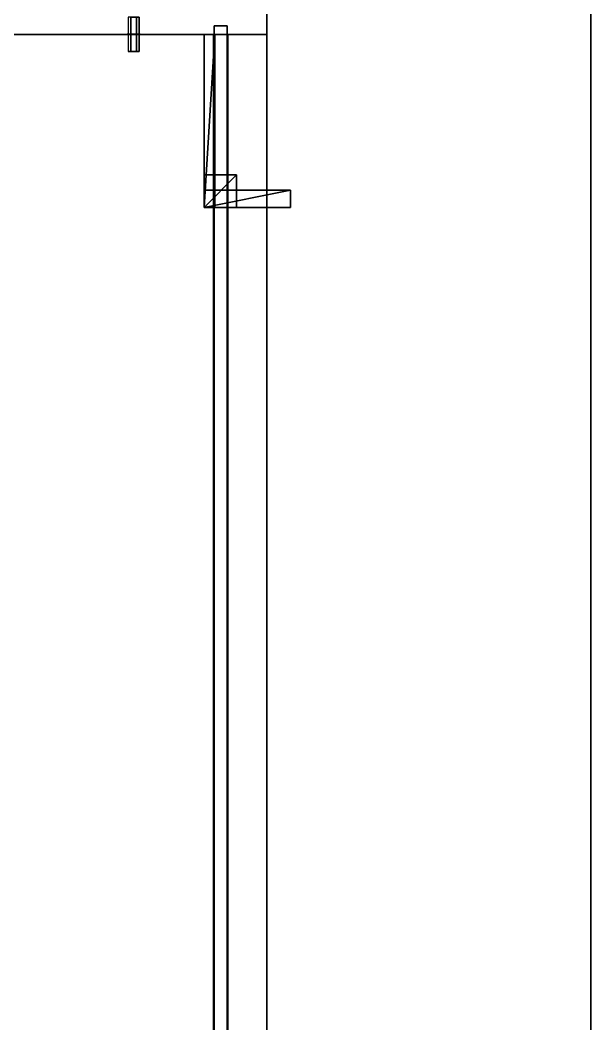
# Model space of a CAD drawing. Extents: x 0 to 4068, y -4475 to 0.
# Drawn here: x 3803.8 to 4068, y -3891.5 to -3427.4 of the extents above; entities that cross this region are included whole.
import ezdxf

# ---------------------------------------------------------------- set-up
doc = ezdxf.new("R2010")
doc.units = 0
for name, color, linetype in [('LAYER0', 7, 'CONTINUOUS'), ('LAYER101', 7, 'CONTINUOUS'), ('LAYER11', 7, 'CONTINUOUS'), ('LAYER116', 45, 'CONTINUOUS'), ('LAYER117', 45, 'CONTINUOUS'), ('LAYER118', 45, 'CONTINUOUS'), ('LAYER119', 45, 'CONTINUOUS'), ('LAYER121', 45, 'CONTINUOUS'), ('LAYER122', 45, 'CONTINUOUS'), ('LAYER123', 45, 'CONTINUOUS'), ('LAYER124', 45, 'CONTINUOUS'), ('LAYER126', 45, 'CONTINUOUS'), ('LAYER127', 45, 'CONTINUOUS'), ('LAYER18', 45, 'CONTINUOUS'), ('LAYER2', 7, 'CONTINUOUS'), ('LAYER20', 45, 'CONTINUOUS'), ('LAYER21', 45, 'CONTINUOUS'), ('LAYER22', 45, 'CONTINUOUS'), ('LAYER23', 45, 'CONTINUOUS'), ('LAYER24', 2, 'CONTINUOUS'), ('LAYER25', 37, 'CONTINUOUS'), ('LAYER26', 37, 'CONTINUOUS'), ('LAYER27', 37, 'CONTINUOUS'), ('LAYER28', 37, 'CONTINUOUS'), ('LAYER29', 37, 'CONTINUOUS'), ('LAYER30', 37, 'CONTINUOUS'), ('LAYER37', 45, 'CONTINUOUS'), ('LAYER39', 45, 'CONTINUOUS'), ('LAYER40', 45, 'CONTINUOUS'), ('LAYER41', 45, 'CONTINUOUS'), ('LAYER42', 45, 'CONTINUOUS'), ('LAYER43', 45, 'CONTINUOUS'), ('LAYER44', 45, 'CONTINUOUS'), ('LAYER46', 45, 'CONTINUOUS'), ('LAYER47', 45, 'CONTINUOUS'), ('LAYER5', 7, 'CONTINUOUS'), ('LAYER55', 254, 'CONTINUOUS'), ('LAYER56', 7, 'CONTINUOUS'), ('LAYER59', 7, 'CONTINUOUS'), ('LAYER6', 7, 'CONTINUOUS'), ('LAYER60', 43, 'CONTINUOUS'), ('LAYER61', 7, 'CONTINUOUS'), ('LAYER68', 7, 'CONTINUOUS'), ('LAYER7', 7, 'CONTINUOUS'), ('LAYER71', 7, 'CONTINUOUS'), ('LAYER72', 43, 'CONTINUOUS'), ('LAYER73', 7, 'CONTINUOUS'), ('LAYER9', 7, 'CONTINUOUS'), ('LAYER92', 7, 'CONTINUOUS'), ('LAYER94', 43, 'CONTINUOUS'), ('LAYER95', 43, 'CONTINUOUS')]:
    doc.layers.add(name, color=color, linetype=linetype)

msp = doc.modelspace()

# ---------------------------------------------------------------- linework, layer by layer
at = {"layer": 'LAYER0', "invisible_edges": 1}
for points in [[(4068, 0), (0, -4475), (0, 0), (4068, 0)], [(0, -4475), (4068, 0), (4068, -4475), (0, -4475)]]:
    msp.add_3dface(points, dxfattribs=at)
at = {"layer": 'LAYER101'}
for points, invisible_edges in [([(3538, -3434, 2044), (3893.4, -4187, 2044), (3893.4, -3434, 2044), (3538, -3434, 2044)], 1), ([(3893.4, -4187, 2044), (3538, -3434, 2044), (3798, -4187, 2044), (3893.4, -4187, 2044)], 3), ([(3538, -3434, 526.5), (3893.4, -4187, 526.5), (3893.4, -3434, 526.5), (3538, -3434, 526.5)], 1), ([(3893.4, -4187, 526.5), (3538, -3434, 526.5), (3798, -4187, 526.5), (3893.4, -4187, 526.5)], 3)]:
    msp.add_3dface(points, dxfattribs=dict(at, invisible_edges=invisible_edges))
at = {"layer": 'LAYER11', "invisible_edges": 1}
for points in [[(3918, -2886, 2415), (4068, -4475, 2415), (4068, -2754, 2415), (3918, -2886, 2415)], [(4068, -4475, 2415), (3918, -2886, 2415), (3918, -4325, 2415), (4068, -4475, 2415)]]:
    msp.add_3dface(points, dxfattribs=at)
at = {"layer": 'LAYER116', "invisible_edges": 1}
for points in [[(3495, -3416, 880), (3918, -4325, 880), (3495, -4325, 880), (3495, -3416, 880)], [(3918, -4325, 880), (3495, -3416, 880), (3918, -3416, 880), (3918, -4325, 880)]]:
    msp.add_3dface(points, dxfattribs=at)
at = {"layer": 'LAYER117', "invisible_edges": 1}
for points in [[(3495, -3434, 898), (3918, -3416, 898), (3918, -3434, 898), (3495, -3434, 898)], [(3918, -3416, 898), (3495, -3434, 898), (3495, -3416, 898), (3918, -3416, 898)]]:
    msp.add_3dface(points, dxfattribs=at)
at = {"layer": 'LAYER118', "invisible_edges": 1}
for points in [[(3918, -3416, 898), (3918, -4325, 880), (3918, -3416, 880), (3918, -3416, 898)], [(3918, -4325, 880), (3918, -3416, 898), (3918, -4325, 898), (3918, -4325, 880)], [(3918, -3434, 1687), (3918, -3416, 898), (3918, -3416, 1687), (3918, -3434, 1687)], [(3918, -3416, 898), (3918, -3434, 1687), (3918, -3434, 898), (3918, -3416, 898)]]:
    msp.add_3dface(points, dxfattribs=at)
at = {"layer": 'LAYER119', "invisible_edges": 1}
for points in [[(3495, -3416, 1687), (3918, -3434, 1687), (3918, -3416, 1687), (3495, -3416, 1687)], [(3918, -3434, 1687), (3495, -3416, 1687), (3495, -3434, 1687), (3918, -3434, 1687)]]:
    msp.add_3dface(points, dxfattribs=at)
at = {"layer": 'LAYER121', "invisible_edges": 1}
for points in [[(3918, -3416, 898), (3495, -4325, 898), (3918, -4325, 898), (3918, -3416, 898)], [(3495, -4325, 898), (3918, -3416, 898), (3495, -3416, 898), (3495, -4325, 898)], [(3918, -3434, 1687), (3495, -3434, 898), (3918, -3434, 898), (3918, -3434, 1687)], [(3495, -3434, 898), (3918, -3434, 1687), (3495, -3434, 1687), (3495, -3434, 898)]]:
    msp.add_3dface(points, dxfattribs=at)
at = {"layer": 'LAYER122', "invisible_edges": 1}
for points in [[(3495, -4325, 1705), (3918, -3416, 1705), (3495, -3416, 1705), (3495, -4325, 1705)], [(3918, -3416, 1705), (3495, -4325, 1705), (3918, -4325, 1705), (3918, -3416, 1705)], [(3918, -4325, 1687), (3918, -3434, 898), (3918, -3434, 1687), (3918, -4325, 1687)], [(3918, -3434, 898), (3918, -4325, 1687), (3918, -4325, 898), (3918, -3434, 898)]]:
    msp.add_3dface(points, dxfattribs=at)
at = {"layer": 'LAYER123', "invisible_edges": 1}
for points in [[(3900, -3434, 1687), (3918, -3434, 898), (3900, -3434, 898), (3900, -3434, 1687)], [(3918, -3434, 898), (3900, -3434, 1687), (3918, -3434, 1687), (3918, -3434, 898)]]:
    msp.add_3dface(points, dxfattribs=at)
at = {"layer": 'LAYER124', "invisible_edges": 1}
for points in [[(3918, -4325, 1687), (3918, -3416, 1705), (3918, -4325, 1705), (3918, -4325, 1687)], [(3918, -3416, 1705), (3918, -4325, 1687), (3918, -3416, 1687), (3918, -3416, 1705)], [(3900, -4325, 898), (3918, -3434, 898), (3918, -4325, 898), (3900, -4325, 898)], [(3918, -3434, 898), (3900, -4325, 898), (3900, -3434, 898), (3918, -3434, 898)]]:
    msp.add_3dface(points, dxfattribs=at)
at = {"layer": 'LAYER126', "invisible_edges": 1}
for points in [[(3900, -3434, 1687), (3918, -4325, 1687), (3918, -3434, 1687), (3900, -3434, 1687)], [(3918, -4325, 1687), (3900, -3434, 1687), (3900, -4325, 1687), (3918, -4325, 1687)]]:
    msp.add_3dface(points, dxfattribs=at)
at = {"layer": 'LAYER127', "invisible_edges": 1}
for points in [[(3918, -4325, 1687), (3495, -3416, 1687), (3918, -3416, 1687), (3918, -4325, 1687)], [(3495, -3416, 1687), (3918, -4325, 1687), (3495, -4325, 1687), (3495, -3416, 1687)], [(3900, -4325, 898), (3900, -3434, 1687), (3900, -3434, 898), (3900, -4325, 898)], [(3900, -3434, 1687), (3900, -4325, 898), (3900, -4325, 1687), (3900, -3434, 1687)]]:
    msp.add_3dface(points, dxfattribs=at)
at = {"layer": 'LAYER18', "invisible_edges": 1}
for points in [[(3918, -3434, 2226), (3918, -4187, 2346), (3918, -4187, 2226), (3918, -3434, 2226)], [(3918, -4187, 2346), (3918, -3434, 2226), (3918, -3434, 2346), (3918, -4187, 2346)], [(3918, -3434, 759.5), (3918, -4187, 879.5), (3918, -4187, 759.5), (3918, -3434, 759.5)], [(3918, -4187, 879.5), (3918, -3434, 759.5), (3918, -3434, 879.5), (3918, -4187, 879.5)]]:
    msp.add_3dface(points, dxfattribs=at)
at = {"layer": 'LAYER2', "invisible_edges": 1}
for points in [[(4068, 0), (4068, -4475, 5), (4068, -4475), (4068, 0)], [(4068, -4475, 5), (4068, 0), (4068, 0, 5), (4068, -4475, 5)]]:
    msp.add_3dface(points, dxfattribs=at)
at = {"layer": 'LAYER20', "invisible_edges": 1}
for points in [[(3900, -3434, 2346), (3918, -4187, 2346), (3918, -3434, 2346), (3900, -3434, 2346)], [(3918, -4187, 2346), (3900, -3434, 2346), (3900, -4187, 2346), (3918, -4187, 2346)], [(3900, -3434, 879.5), (3918, -4187, 879.5), (3918, -3434, 879.5), (3900, -3434, 879.5)], [(3918, -4187, 879.5), (3900, -3434, 879.5), (3900, -4187, 879.5), (3918, -4187, 879.5)]]:
    msp.add_3dface(points, dxfattribs=at)
at = {"layer": 'LAYER21', "invisible_edges": 1}
for points in [[(3918, -3434, 2226), (3900, -3434, 2346), (3918, -3434, 2346), (3918, -3434, 2226)], [(3900, -3434, 2346), (3918, -3434, 2226), (3900, -3434, 2226), (3900, -3434, 2346)], [(3918, -3434, 759.5), (3900, -3434, 879.5), (3918, -3434, 879.5), (3918, -3434, 759.5)], [(3900, -3434, 879.5), (3918, -3434, 759.5), (3900, -3434, 759.5), (3900, -3434, 879.5)]]:
    msp.add_3dface(points, dxfattribs=at)
at = {"layer": 'LAYER22', "invisible_edges": 1}
for points in [[(3900, -4187, 2226), (3918, -3434, 2226), (3918, -4187, 2226), (3900, -4187, 2226)], [(3918, -3434, 2226), (3900, -4187, 2226), (3900, -3434, 2226), (3918, -3434, 2226)], [(3900, -4187, 759.5), (3918, -3434, 759.5), (3918, -4187, 759.5), (3900, -4187, 759.5)], [(3918, -3434, 759.5), (3900, -4187, 759.5), (3900, -3434, 759.5), (3918, -3434, 759.5)]]:
    msp.add_3dface(points, dxfattribs=at)
at = {"layer": 'LAYER23', "invisible_edges": 1}
for points in [[(3900, -3434, 2346), (3900, -4187, 2226), (3900, -4187, 2346), (3900, -3434, 2346)], [(3900, -4187, 2226), (3900, -3434, 2346), (3900, -3434, 2226), (3900, -4187, 2226)], [(3900, -3434, 879.5), (3900, -4187, 759.5), (3900, -4187, 879.5), (3900, -3434, 879.5)], [(3900, -4187, 759.5), (3900, -3434, 879.5), (3900, -3434, 759.5), (3900, -4187, 759.5)]]:
    msp.add_3dface(points, dxfattribs=at)
at = {"layer": 'LAYER24'}
for points in [[(3889, -3434, 2323), (3894, -3434, 2323), (3889, -3434, 2300), (3889, -3434, 2323)], [(3889, -3434, 2300), (3894, -3434, 2323), (3894, -3434, 2300), (3889, -3434, 2300)], [(3889, -3434, 2300), (3894, -3434, 2300), (3889, -3514, 2300), (3889, -3434, 2300)], [(3889, -3514, 2300), (3894, -3434, 2300), (3894, -3514, 2300), (3889, -3514, 2300)], [(3889, -3434, 2300), (3889, -3514, 2300), (3889, -3434, 2323), (3889, -3434, 2300)], [(3889, -3434, 2323), (3889, -3514, 2300), (3889, -3514, 2323), (3889, -3434, 2323)], [(3889, -3434, 2323), (3889, -3514, 2323), (3894, -3434, 2323), (3889, -3434, 2323)], [(3894, -3434, 2323), (3889, -3514, 2323), (3894, -3514, 2323), (3894, -3434, 2323)], [(3889, -3434, 2316), (3894, -3434, 2316), (3889, -3434, 2300), (3889, -3434, 2316)], [(3889, -3434, 2300), (3894, -3434, 2316), (3894, -3434, 2300), (3889, -3434, 2300)], [(3889, -3434, 2300), (3894, -3434, 2300), (3889, -3514, 2300), (3889, -3434, 2300)], [(3889, -3514, 2300), (3894, -3434, 2300), (3894, -3514, 2300), (3889, -3514, 2300)], [(3889, -3434, 2300), (3889, -3514, 2300), (3889, -3434, 2316), (3889, -3434, 2300)], [(3889, -3434, 2316), (3889, -3514, 2300), (3889, -3514, 2316), (3889, -3434, 2316)], [(3889, -3434, 2316), (3889, -3514, 2316), (3894, -3434, 2316), (3889, -3434, 2316)], [(3894, -3434, 2316), (3889, -3514, 2316), (3894, -3514, 2316), (3894, -3434, 2316)], [(3889, -3434, 839), (3894, -3434, 839), (3889, -3434, 816), (3889, -3434, 839)], [(3889, -3434, 816), (3894, -3434, 839), (3894, -3434, 816), (3889, -3434, 816)], [(3889, -3434, 816), (3894, -3434, 816), (3889, -3514, 816), (3889, -3434, 816)], [(3889, -3514, 816), (3894, -3434, 816), (3894, -3514, 816), (3889, -3514, 816)], [(3889, -3434, 816), (3889, -3514, 816), (3889, -3434, 839), (3889, -3434, 816)], [(3889, -3434, 839), (3889, -3514, 816), (3889, -3514, 839), (3889, -3434, 839)], [(3889, -3434, 839), (3889, -3514, 839), (3894, -3434, 839), (3889, -3434, 839)], [(3894, -3434, 839), (3889, -3514, 839), (3894, -3514, 839), (3894, -3434, 839)], [(3889, -3434, 832), (3894, -3434, 832), (3889, -3434, 816), (3889, -3434, 832)], [(3889, -3434, 816), (3894, -3434, 832), (3894, -3434, 816), (3889, -3434, 816)], [(3889, -3434, 816), (3894, -3434, 816), (3889, -3514, 816), (3889, -3434, 816)], [(3889, -3514, 816), (3894, -3434, 816), (3894, -3514, 816), (3889, -3514, 816)], [(3889, -3434, 816), (3889, -3514, 816), (3889, -3434, 832), (3889, -3434, 816)], [(3889, -3434, 832), (3889, -3514, 816), (3889, -3514, 832), (3889, -3434, 832)], [(3889, -3434, 832), (3889, -3514, 832), (3894, -3434, 832), (3889, -3434, 832)], [(3894, -3434, 832), (3889, -3514, 832), (3894, -3514, 832), (3894, -3434, 832)], [(3894, -3434, 2323), (3894, -3514, 2323), (3894, -3434, 2300), (3894, -3434, 2323)], [(3894, -3434, 2300), (3894, -3514, 2323), (3894, -3514, 2300), (3894, -3434, 2300)], [(3894, -3434, 2316), (3894, -3514, 2316), (3894, -3434, 2300), (3894, -3434, 2316)], [(3894, -3434, 2300), (3894, -3514, 2316), (3894, -3514, 2300), (3894, -3434, 2300)], [(3894, -3434, 839), (3894, -3514, 839), (3894, -3434, 816), (3894, -3434, 839)], [(3894, -3434, 816), (3894, -3514, 839), (3894, -3514, 816), (3894, -3434, 816)], [(3894, -3434, 832), (3894, -3514, 832), (3894, -3434, 816), (3894, -3434, 832)], [(3894, -3434, 816), (3894, -3514, 832), (3894, -3514, 816), (3894, -3434, 816)], [(3889, -3499, 2315), (3904, -3499, 2315), (3889, -3499, 2300), (3889, -3499, 2315)], [(3889, -3499, 2300), (3904, -3499, 2315), (3904, -3499, 2300), (3889, -3499, 2300)], [(3889, -3499, 2300), (3904, -3499, 2300), (3889, -3514, 2300), (3889, -3499, 2300)], [(3889, -3514, 2300), (3904, -3499, 2300), (3904, -3514, 2300), (3889, -3514, 2300)], [(3889, -3499, 2300), (3889, -3514, 2300), (3889, -3499, 2315), (3889, -3499, 2300)], [(3889, -3499, 2315), (3889, -3514, 2300), (3889, -3514, 2315), (3889, -3499, 2315)], [(3889, -3499, 2315), (3889, -3514, 2315), (3904, -3499, 2315), (3889, -3499, 2315)], [(3904, -3499, 2315), (3889, -3514, 2315), (3904, -3514, 2315), (3904, -3499, 2315)], [(3889, -3499, 2315), (3904, -3499, 2315), (3889, -3499, 2300), (3889, -3499, 2315)], [(3889, -3499, 2300), (3904, -3499, 2315), (3904, -3499, 2300), (3889, -3499, 2300)], [(3889, -3499, 2300), (3904, -3499, 2300), (3889, -3514, 2300), (3889, -3499, 2300)], [(3889, -3514, 2300), (3904, -3499, 2300), (3904, -3514, 2300), (3889, -3514, 2300)], [(3889, -3499, 2300), (3889, -3514, 2300), (3889, -3499, 2315), (3889, -3499, 2300)], [(3889, -3499, 2315), (3889, -3514, 2300), (3889, -3514, 2315), (3889, -3499, 2315)], [(3889, -3499, 2315), (3889, -3514, 2315), (3904, -3499, 2315), (3889, -3499, 2315)], [(3904, -3499, 2315), (3889, -3514, 2315), (3904, -3514, 2315), (3904, -3499, 2315)], [(3889, -3499, 2315), (3904, -3499, 2315), (3889, -3499, 2300), (3889, -3499, 2315)], [(3889, -3499, 2300), (3904, -3499, 2315), (3904, -3499, 2300), (3889, -3499, 2300)], [(3889, -3499, 2300), (3904, -3499, 2300), (3889, -3514, 2300), (3889, -3499, 2300)], [(3889, -3514, 2300), (3904, -3499, 2300), (3904, -3514, 2300), (3889, -3514, 2300)], [(3889, -3499, 2300), (3889, -3514, 2300), (3889, -3499, 2315), (3889, -3499, 2300)], [(3889, -3499, 2315), (3889, -3514, 2300), (3889, -3514, 2315), (3889, -3499, 2315)], [(3889, -3499, 2315), (3889, -3514, 2315), (3904, -3499, 2315), (3889, -3499, 2315)], [(3904, -3499, 2315), (3889, -3514, 2315), (3904, -3514, 2315), (3904, -3499, 2315)], [(3889, -3499, 2315), (3904, -3499, 2315), (3889, -3499, 2300), (3889, -3499, 2315)], [(3889, -3499, 2300), (3904, -3499, 2315), (3904, -3499, 2300), (3889, -3499, 2300)], [(3889, -3499, 2300), (3904, -3499, 2300), (3889, -3514, 2300), (3889, -3499, 2300)], [(3889, -3514, 2300), (3904, -3499, 2300), (3904, -3514, 2300), (3889, -3514, 2300)], [(3889, -3499, 2300), (3889, -3514, 2300), (3889, -3499, 2315), (3889, -3499, 2300)], [(3889, -3499, 2315), (3889, -3514, 2300), (3889, -3514, 2315), (3889, -3499, 2315)], [(3889, -3499, 2315), (3889, -3514, 2315), (3904, -3499, 2315), (3889, -3499, 2315)], [(3904, -3499, 2315), (3889, -3514, 2315), (3904, -3514, 2315), (3904, -3499, 2315)], [(3889, -3499, 831), (3904, -3499, 831), (3889, -3499, 816), (3889, -3499, 831)], [(3889, -3499, 816), (3904, -3499, 831), (3904, -3499, 816), (3889, -3499, 816)], [(3889, -3499, 816), (3904, -3499, 816), (3889, -3514, 816), (3889, -3499, 816)], [(3889, -3514, 816), (3904, -3499, 816), (3904, -3514, 816), (3889, -3514, 816)], [(3889, -3499, 816), (3889, -3514, 816), (3889, -3499, 831), (3889, -3499, 816)], [(3889, -3499, 831), (3889, -3514, 816), (3889, -3514, 831), (3889, -3499, 831)], [(3889, -3499, 831), (3889, -3514, 831), (3904, -3499, 831), (3889, -3499, 831)], [(3904, -3499, 831), (3889, -3514, 831), (3904, -3514, 831), (3904, -3499, 831)], [(3889, -3499, 831), (3904, -3499, 831), (3889, -3499, 816), (3889, -3499, 831)], [(3889, -3499, 816), (3904, -3499, 831), (3904, -3499, 816), (3889, -3499, 816)], [(3889, -3499, 816), (3904, -3499, 816), (3889, -3514, 816), (3889, -3499, 816)], [(3889, -3514, 816), (3904, -3499, 816), (3904, -3514, 816), (3889, -3514, 816)], [(3889, -3499, 816), (3889, -3514, 816), (3889, -3499, 831), (3889, -3499, 816)], [(3889, -3499, 831), (3889, -3514, 816), (3889, -3514, 831), (3889, -3499, 831)], [(3889, -3499, 831), (3889, -3514, 831), (3904, -3499, 831), (3889, -3499, 831)], [(3904, -3499, 831), (3889, -3514, 831), (3904, -3514, 831), (3904, -3499, 831)], [(3889, -3499, 831), (3904, -3499, 831), (3889, -3499, 816), (3889, -3499, 831)], [(3889, -3499, 816), (3904, -3499, 831), (3904, -3499, 816), (3889, -3499, 816)], [(3889, -3499, 816), (3904, -3499, 816), (3889, -3514, 816), (3889, -3499, 816)], [(3889, -3514, 816), (3904, -3499, 816), (3904, -3514, 816), (3889, -3514, 816)], [(3889, -3499, 816), (3889, -3514, 816), (3889, -3499, 831), (3889, -3499, 816)], [(3889, -3499, 831), (3889, -3514, 816), (3889, -3514, 831), (3889, -3499, 831)], [(3889, -3499, 831), (3889, -3514, 831), (3904, -3499, 831), (3889, -3499, 831)], [(3904, -3499, 831), (3889, -3514, 831), (3904, -3514, 831), (3904, -3499, 831)], [(3889, -3499, 831), (3904, -3499, 831), (3889, -3499, 816), (3889, -3499, 831)], [(3889, -3499, 816), (3904, -3499, 831), (3904, -3499, 816), (3889, -3499, 816)], [(3889, -3499, 816), (3904, -3499, 816), (3889, -3514, 816), (3889, -3499, 816)], [(3889, -3514, 816), (3904, -3499, 816), (3904, -3514, 816), (3889, -3514, 816)], [(3889, -3499, 816), (3889, -3514, 816), (3889, -3499, 831), (3889, -3499, 816)], [(3889, -3499, 831), (3889, -3514, 816), (3889, -3514, 831), (3889, -3499, 831)], [(3889, -3499, 831), (3889, -3514, 831), (3904, -3499, 831), (3889, -3499, 831)], [(3904, -3499, 831), (3889, -3514, 831), (3904, -3514, 831), (3904, -3499, 831)], [(3904, -3499, 2315), (3904, -3514, 2315), (3904, -3499, 2300), (3904, -3499, 2315)], [(3904, -3499, 2300), (3904, -3514, 2315), (3904, -3514, 2300), (3904, -3499, 2300)], [(3904, -3499, 2315), (3904, -3514, 2315), (3904, -3499, 2300), (3904, -3499, 2315)], [(3904, -3499, 2300), (3904, -3514, 2315), (3904, -3514, 2300), (3904, -3499, 2300)], [(3904, -3499, 2315), (3904, -3514, 2315), (3904, -3499, 2300), (3904, -3499, 2315)], [(3904, -3499, 2300), (3904, -3514, 2315), (3904, -3514, 2300), (3904, -3499, 2300)], [(3904, -3499, 2315), (3904, -3514, 2315), (3904, -3499, 2300), (3904, -3499, 2315)], [(3904, -3499, 2300), (3904, -3514, 2315), (3904, -3514, 2300), (3904, -3499, 2300)], [(3904, -3499, 831), (3904, -3514, 831), (3904, -3499, 816), (3904, -3499, 831)], [(3904, -3499, 816), (3904, -3514, 831), (3904, -3514, 816), (3904, -3499, 816)], [(3904, -3499, 831), (3904, -3514, 831), (3904, -3499, 816), (3904, -3499, 831)], [(3904, -3499, 816), (3904, -3514, 831), (3904, -3514, 816), (3904, -3499, 816)], [(3904, -3499, 831), (3904, -3514, 831), (3904, -3499, 816), (3904, -3499, 831)], [(3904, -3499, 816), (3904, -3514, 831), (3904, -3514, 816), (3904, -3499, 816)], [(3904, -3499, 831), (3904, -3514, 831), (3904, -3499, 816), (3904, -3499, 831)], [(3904, -3499, 816), (3904, -3514, 831), (3904, -3514, 816), (3904, -3499, 816)], [(3889, -3506, 2308), (3929, -3506, 2308), (3889, -3506, 2300), (3889, -3506, 2308)], [(3889, -3506, 2300), (3929, -3506, 2308), (3929, -3506, 2300), (3889, -3506, 2300)], [(3889, -3506, 2300), (3929, -3506, 2300), (3889, -3514, 2300), (3889, -3506, 2300)], [(3889, -3514, 2300), (3929, -3506, 2300), (3929, -3514, 2300), (3889, -3514, 2300)], [(3889, -3506, 2300), (3889, -3514, 2300), (3889, -3506, 2308), (3889, -3506, 2300)], [(3889, -3506, 2308), (3889, -3514, 2300), (3889, -3514, 2308), (3889, -3506, 2308)], [(3889, -3506, 2308), (3889, -3514, 2308), (3929, -3506, 2308), (3889, -3506, 2308)], [(3929, -3506, 2308), (3889, -3514, 2308), (3929, -3514, 2308), (3929, -3506, 2308)], [(3889, -3506, 824), (3929, -3506, 824), (3889, -3506, 816), (3889, -3506, 824)], [(3889, -3506, 816), (3929, -3506, 824), (3929, -3506, 816), (3889, -3506, 816)], [(3889, -3506, 816), (3929, -3506, 816), (3889, -3514, 816), (3889, -3506, 816)], [(3889, -3514, 816), (3929, -3506, 816), (3929, -3514, 816), (3889, -3514, 816)], [(3889, -3506, 816), (3889, -3514, 816), (3889, -3506, 824), (3889, -3506, 816)], [(3889, -3506, 824), (3889, -3514, 816), (3889, -3514, 824), (3889, -3506, 824)], [(3889, -3506, 824), (3889, -3514, 824), (3929, -3506, 824), (3889, -3506, 824)], [(3929, -3506, 824), (3889, -3514, 824), (3929, -3514, 824), (3929, -3506, 824)], [(3929, -3506, 2308), (3929, -3514, 2308), (3929, -3506, 2300), (3929, -3506, 2308)], [(3929, -3506, 2300), (3929, -3514, 2308), (3929, -3514, 2300), (3929, -3506, 2300)], [(3929, -3506, 824), (3929, -3514, 824), (3929, -3506, 816), (3929, -3506, 824)], [(3929, -3506, 816), (3929, -3514, 824), (3929, -3514, 816), (3929, -3506, 816)], [(3889, -3514, 2300), (3894, -3514, 2300), (3889, -3514, 2323), (3889, -3514, 2300)], [(3889, -3514, 2323), (3894, -3514, 2300), (3894, -3514, 2323), (3889, -3514, 2323)], [(3889, -3514, 2300), (3904, -3514, 2300), (3889, -3514, 2315), (3889, -3514, 2300)], [(3889, -3514, 2315), (3904, -3514, 2300), (3904, -3514, 2315), (3889, -3514, 2315)], [(3889, -3514, 2300), (3904, -3514, 2300), (3889, -3514, 2315), (3889, -3514, 2300)], [(3889, -3514, 2315), (3904, -3514, 2300), (3904, -3514, 2315), (3889, -3514, 2315)], [(3889, -3514, 2300), (3904, -3514, 2300), (3889, -3514, 2315), (3889, -3514, 2300)], [(3889, -3514, 2315), (3904, -3514, 2300), (3904, -3514, 2315), (3889, -3514, 2315)], [(3889, -3514, 2300), (3904, -3514, 2300), (3889, -3514, 2315), (3889, -3514, 2300)], [(3889, -3514, 2315), (3904, -3514, 2300), (3904, -3514, 2315), (3889, -3514, 2315)], [(3889, -3514, 2300), (3929, -3514, 2300), (3889, -3514, 2308), (3889, -3514, 2300)], [(3889, -3514, 2308), (3929, -3514, 2300), (3929, -3514, 2308), (3889, -3514, 2308)], [(3889, -3514, 2300), (3894, -3514, 2300), (3889, -3514, 2316), (3889, -3514, 2300)], [(3889, -3514, 2316), (3894, -3514, 2300), (3894, -3514, 2316), (3889, -3514, 2316)], [(3889, -3514, 816), (3894, -3514, 816), (3889, -3514, 839), (3889, -3514, 816)], [(3889, -3514, 839), (3894, -3514, 816), (3894, -3514, 839), (3889, -3514, 839)], [(3889, -3514, 816), (3904, -3514, 816), (3889, -3514, 831), (3889, -3514, 816)], [(3889, -3514, 831), (3904, -3514, 816), (3904, -3514, 831), (3889, -3514, 831)], [(3889, -3514, 816), (3904, -3514, 816), (3889, -3514, 831), (3889, -3514, 816)], [(3889, -3514, 831), (3904, -3514, 816), (3904, -3514, 831), (3889, -3514, 831)], [(3889, -3514, 816), (3904, -3514, 816), (3889, -3514, 831), (3889, -3514, 816)], [(3889, -3514, 831), (3904, -3514, 816), (3904, -3514, 831), (3889, -3514, 831)], [(3889, -3514, 816), (3904, -3514, 816), (3889, -3514, 831), (3889, -3514, 816)], [(3889, -3514, 831), (3904, -3514, 816), (3904, -3514, 831), (3889, -3514, 831)], [(3889, -3514, 816), (3929, -3514, 816), (3889, -3514, 824), (3889, -3514, 816)], [(3889, -3514, 824), (3929, -3514, 816), (3929, -3514, 824), (3889, -3514, 824)], [(3889, -3514, 816), (3894, -3514, 816), (3889, -3514, 832), (3889, -3514, 816)], [(3889, -3514, 832), (3894, -3514, 816), (3894, -3514, 832), (3889, -3514, 832)]]:
    msp.add_3dface(points, dxfattribs=at)
at = {"layer": 'LAYER25', "invisible_edges": 1}
for points in [[(3889, -3514, 2323), (3889, -3434, 2300), (3889, -3514, 2300), (3889, -3514, 2323)], [(3889, -3434, 2300), (3889, -3514, 2323), (3889, -3434, 2323), (3889, -3434, 2300)], [(3889, -3514, 839), (3889, -3434, 816), (3889, -3514, 816), (3889, -3514, 839)], [(3889, -3434, 816), (3889, -3514, 839), (3889, -3434, 839), (3889, -3434, 816)]]:
    msp.add_3dface(points, dxfattribs=at)
at = {"layer": 'LAYER26', "invisible_edges": 1}
for points in [[(3894, -3514, 2300), (3889, -3434, 2300), (3894, -3434, 2300), (3894, -3514, 2300)], [(3889, -3434, 2300), (3894, -3514, 2300), (3889, -3514, 2300), (3889, -3434, 2300)], [(3894, -3514, 816), (3889, -3434, 816), (3894, -3434, 816), (3894, -3514, 816)], [(3889, -3434, 816), (3894, -3514, 816), (3889, -3514, 816), (3889, -3434, 816)]]:
    msp.add_3dface(points, dxfattribs=at)
at = {"layer": 'LAYER27', "invisible_edges": 1}
for points in [[(3894, -3434, 2323), (3889, -3434, 2300), (3889, -3434, 2323), (3894, -3434, 2323)], [(3889, -3434, 2300), (3894, -3434, 2323), (3894, -3434, 2300), (3889, -3434, 2300)], [(3894, -3434, 839), (3889, -3434, 816), (3889, -3434, 839), (3894, -3434, 839)], [(3889, -3434, 816), (3894, -3434, 839), (3894, -3434, 816), (3889, -3434, 816)]]:
    msp.add_3dface(points, dxfattribs=at)
at = {"layer": 'LAYER28', "invisible_edges": 1}
for points in [[(3889, -3514, 2323), (3894, -3434, 2323), (3889, -3434, 2323), (3889, -3514, 2323)], [(3894, -3434, 2323), (3889, -3514, 2323), (3894, -3514, 2323), (3894, -3434, 2323)], [(3889, -3514, 839), (3894, -3434, 839), (3889, -3434, 839), (3889, -3514, 839)], [(3894, -3434, 839), (3889, -3514, 839), (3894, -3514, 839), (3894, -3434, 839)]]:
    msp.add_3dface(points, dxfattribs=at)
at = {"layer": 'LAYER29', "invisible_edges": 1}
for points in [[(3894, -3514, 2300), (3889, -3514, 2323), (3889, -3514, 2300), (3894, -3514, 2300)], [(3889, -3514, 2323), (3894, -3514, 2300), (3894, -3514, 2323), (3889, -3514, 2323)], [(3894, -3514, 816), (3889, -3514, 839), (3889, -3514, 816), (3894, -3514, 816)], [(3889, -3514, 839), (3894, -3514, 816), (3894, -3514, 839), (3889, -3514, 839)]]:
    msp.add_3dface(points, dxfattribs=at)
at = {"layer": 'LAYER30', "invisible_edges": 1}
for points in [[(3894, -3434, 2323), (3894, -3514, 2300), (3894, -3434, 2300), (3894, -3434, 2323)], [(3894, -3514, 2300), (3894, -3434, 2323), (3894, -3514, 2323), (3894, -3514, 2300)], [(3894, -3434, 839), (3894, -3514, 816), (3894, -3434, 816), (3894, -3434, 839)], [(3894, -3514, 816), (3894, -3434, 839), (3894, -3514, 839), (3894, -3514, 816)]]:
    msp.add_3dface(points, dxfattribs=at)
at = {"layer": 'LAYER37', "invisible_edges": 1}
for points in [[(3899.7, -3430, 1720), (3899.7, -4191, 2350), (3899.7, -4191, 1720), (3899.7, -3430, 1720)], [(3899.7, -4191, 2350), (3899.7, -3430, 1720), (3899.7, -3430, 2350), (3899.7, -4191, 2350)], [(3899.7, -3430, 170), (3899.7, -4191, 879.5), (3899.7, -4191, 170), (3899.7, -3430, 170)], [(3899.7, -4191, 879.5), (3899.7, -3430, 170), (3899.7, -3430, 879.5), (3899.7, -4191, 879.5)]]:
    msp.add_3dface(points, dxfattribs=at)
at = {"layer": 'LAYER39', "invisible_edges": 1}
for points in [[(3893.7, -3430, 2350), (3899.7, -4191, 2350), (3899.7, -3430, 2350), (3893.7, -3430, 2350)], [(3899.7, -4191, 2350), (3893.7, -3430, 2350), (3893.7, -4191, 2350), (3899.7, -4191, 2350)], [(3893.7, -3430, 879.5), (3899.7, -4191, 879.5), (3899.7, -3430, 879.5), (3893.7, -3430, 879.5)], [(3899.7, -4191, 879.5), (3893.7, -3430, 879.5), (3893.7, -4191, 879.5), (3899.7, -4191, 879.5)]]:
    msp.add_3dface(points, dxfattribs=at)
at = {"layer": 'LAYER40', "invisible_edges": 1}
for points in [[(3899.7, -3430, 1720), (3893.7, -3430, 2350), (3899.7, -3430, 2350), (3899.7, -3430, 1720)], [(3893.7, -3430, 2350), (3899.7, -3430, 1720), (3893.7, -3430, 1720), (3893.7, -3430, 2350)], [(3899.7, -3430, 170), (3893.7, -3430, 879.5), (3899.7, -3430, 879.5), (3899.7, -3430, 170)], [(3893.7, -3430, 879.5), (3899.7, -3430, 170), (3893.7, -3430, 170), (3893.7, -3430, 879.5)]]:
    msp.add_3dface(points, dxfattribs=at)
at = {"layer": 'LAYER41', "invisible_edges": 1}
for points in [[(3893.7, -4191, 1720), (3899.7, -3430, 1720), (3899.7, -4191, 1720), (3893.7, -4191, 1720)], [(3899.7, -3430, 1720), (3893.7, -4191, 1720), (3893.7, -3430, 1720), (3899.7, -3430, 1720)], [(3893.7, -4191, 170), (3899.7, -3430, 170), (3899.7, -4191, 170), (3893.7, -4191, 170)], [(3899.7, -3430, 170), (3893.7, -4191, 170), (3893.7, -3430, 170), (3899.7, -3430, 170)]]:
    msp.add_3dface(points, dxfattribs=at)
at = {"layer": 'LAYER42', "invisible_edges": 1}
for points in [[(3893.7, -3430, 2350), (3893.7, -4191, 1720), (3893.7, -4191, 2350), (3893.7, -3430, 2350)], [(3893.7, -4191, 1720), (3893.7, -3430, 2350), (3893.7, -3430, 1720), (3893.7, -4191, 1720)], [(3893.7, -3430, 879.5), (3893.7, -4191, 170), (3893.7, -4191, 879.5), (3893.7, -3430, 879.5)], [(3893.7, -4191, 170), (3893.7, -3430, 879.5), (3893.7, -3430, 170), (3893.7, -4191, 170)]]:
    msp.add_3dface(points, dxfattribs=at)
at = {"layer": 'LAYER43', "invisible_edges": 1}
for points in [[(3918, -3434, 2365), (3518, -3434, 1705), (3918, -3434, 1705), (3918, -3434, 2365)], [(3518, -3434, 1705), (3918, -3434, 2365), (3518, -3434, 2365), (3518, -3434, 1705)], [(3918, -3434, 880), (3518, -3434, 155), (3918, -3434, 155), (3918, -3434, 880)], [(3518, -3434, 155), (3918, -3434, 880), (3518, -3434, 880), (3518, -3434, 155)]]:
    msp.add_3dface(points, dxfattribs=at)
at = {"layer": 'LAYER44', "invisible_edges": 1}
for points in [[(3918, -3416, 1705), (3518, -3434, 1705), (3518, -3416, 1705), (3918, -3416, 1705)], [(3518, -3434, 1705), (3918, -3416, 1705), (3918, -3434, 1705), (3518, -3434, 1705)], [(3918, -3416, 155), (3518, -3434, 155), (3518, -3416, 155), (3918, -3416, 155)], [(3518, -3434, 155), (3918, -3416, 155), (3918, -3434, 155), (3518, -3434, 155)]]:
    msp.add_3dface(points, dxfattribs=at)
at = {"layer": 'LAYER46', "invisible_edges": 1}
for points in [[(3918, -3434, 2365), (3518, -3416, 2365), (3518, -3434, 2365), (3918, -3434, 2365)], [(3518, -3416, 2365), (3918, -3434, 2365), (3918, -3416, 2365), (3518, -3416, 2365)], [(3918, -3434, 880), (3518, -3416, 880), (3518, -3434, 880), (3918, -3434, 880)], [(3518, -3416, 880), (3918, -3434, 880), (3918, -3416, 880), (3518, -3416, 880)]]:
    msp.add_3dface(points, dxfattribs=at)
at = {"layer": 'LAYER47', "invisible_edges": 1}
for points in [[(3918, -3416, 1705), (3918, -3434, 2365), (3918, -3434, 1705), (3918, -3416, 1705)], [(3918, -3434, 2365), (3918, -3416, 1705), (3918, -3416, 2365), (3918, -3434, 2365)], [(3918, -3416, 155), (3918, -3434, 880), (3918, -3434, 155), (3918, -3416, 155)], [(3918, -3434, 880), (3918, -3416, 155), (3918, -3416, 880), (3918, -3434, 880)]]:
    msp.add_3dface(points, dxfattribs=at)
at = {"layer": 'LAYER5', "invisible_edges": 1}
for points in [[(4068, -4475, 5), (0, 0, 5), (0, -4475, 5), (4068, -4475, 5)], [(0, 0, 5), (4068, -4475, 5), (4068, 0, 5), (0, 0, 5)]]:
    msp.add_3dface(points, dxfattribs=at)
at = {"layer": 'LAYER55'}
for points in [[(3859.4, -3433.95, 2023.5), (3853.4, -3433.95, 2023.5), (3854.9, -3433.95, 2026.098), (3857.9, -3433.95, 2026.098)], [(3859.4, -3433.95, 2023.5), (3853.4, -3433.95, 2023.5), (3854.9, -3433.95, 2020.902), (3857.9, -3433.95, 2020.902)], [(3859.4, -3433.95, 506), (3853.4, -3433.95, 506), (3854.9, -3433.95, 508.598), (3857.9, -3433.95, 508.598)], [(3859.4, -3433.95, 506), (3853.4, -3433.95, 506), (3854.9, -3433.95, 503.402), (3857.9, -3433.95, 503.402)], [(3859.4, -3434.05, 2023.5), (3853.4, -3434.05, 2023.5), (3854.9, -3434.05, 2026.098), (3857.9, -3434.05, 2026.098)], [(3859.4, -3434.05, 2023.5), (3853.4, -3434.05, 2023.5), (3854.9, -3434.05, 2020.902), (3857.9, -3434.05, 2020.902)], [(3859.4, -3434.05, 506), (3853.4, -3434.05, 506), (3854.9, -3434.05, 508.598), (3857.9, -3434.05, 508.598)], [(3859.4, -3434.05, 506), (3853.4, -3434.05, 506), (3854.9, -3434.05, 503.402), (3857.9, -3434.05, 503.402)], [(3853.9, -3442, 2023.5), (3858.9, -3442, 2023.5), (3857.65, -3442, 2025.665), (3855.15, -3442, 2025.665)], [(3853.9, -3442, 2023.5), (3855.15, -3442, 2021.335), (3857.65, -3442, 2021.335), (3858.9, -3442, 2023.5)], [(3853.9, -3442, 506), (3858.9, -3442, 506), (3857.65, -3442, 508.165), (3855.15, -3442, 508.165)], [(3853.9, -3442, 506), (3855.15, -3442, 503.835), (3857.65, -3442, 503.835), (3858.9, -3442, 506)]]:
    msp.add_3dface(points, dxfattribs=at)
at = {"layer": 'LAYER56', "invisible_edges": 1}
for points in [[(3518, -3434, 2364), (3918, -4325, 2364), (3918, -3434, 2364), (3518, -3434, 2364)], [(3918, -4325, 2364), (3518, -3434, 2364), (3518, -4325, 2364), (3918, -4325, 2364)]]:
    msp.add_3dface(points, dxfattribs=at)
at = {"layer": 'LAYER59', "invisible_edges": 1}
for points in [[(3918, -3434, 2346), (3918, -4325, 2364), (3918, -4325, 2346), (3918, -3434, 2346)], [(3918, -4325, 2364), (3918, -3434, 2346), (3918, -3434, 2364), (3918, -4325, 2364)]]:
    msp.add_3dface(points, dxfattribs=at)
at = {"layer": 'LAYER6', "invisible_edges": 1}
for points in [[(4068, -2754, 5), (3918, -4325, 5), (3918, -2886, 5), (4068, -2754, 5)], [(3918, -4325, 5), (4068, -2754, 5), (4068, -4475, 5), (3918, -4325, 5)]]:
    msp.add_3dface(points, dxfattribs=at)
at = {"layer": 'LAYER60', "invisible_edges": 1}
for points in [[(3918, -3434, 2346), (3518, -3434, 2364), (3918, -3434, 2364), (3918, -3434, 2346)], [(3518, -3434, 2364), (3918, -3434, 2346), (3518, -3434, 2346), (3518, -3434, 2364)]]:
    msp.add_3dface(points, dxfattribs=at)
at = {"layer": 'LAYER61', "invisible_edges": 1}
for points in [[(3518, -4325, 2346), (3918, -3434, 2346), (3918, -4325, 2346), (3518, -4325, 2346)], [(3918, -3434, 2346), (3518, -4325, 2346), (3518, -3434, 2346), (3918, -3434, 2346)]]:
    msp.add_3dface(points, dxfattribs=at)
at = {"layer": 'LAYER68', "invisible_edges": 1}
for points in [[(3518, -3434, 1724), (3918, -4325, 1724), (3918, -3434, 1724), (3518, -3434, 1724)], [(3918, -4325, 1724), (3518, -3434, 1724), (3518, -4325, 1724), (3918, -4325, 1724)], [(3518, -3434, 174), (3918, -4325, 174), (3918, -3434, 174), (3518, -3434, 174)], [(3918, -4325, 174), (3518, -3434, 174), (3518, -4325, 174), (3918, -4325, 174)]]:
    msp.add_3dface(points, dxfattribs=at)
at = {"layer": 'LAYER7', "invisible_edges": 1}
for points in [[(3918, -2886, 2415), (3918, -4325, 5), (3918, -4325, 2415), (3918, -2886, 2415)], [(3918, -4325, 5), (3918, -2886, 2415), (3918, -2886, 5), (3918, -4325, 5)]]:
    msp.add_3dface(points, dxfattribs=at)
at = {"layer": 'LAYER71', "invisible_edges": 1}
for points in [[(3918, -3434, 1706), (3918, -4325, 1724), (3918, -4325, 1706), (3918, -3434, 1706)], [(3918, -4325, 1724), (3918, -3434, 1706), (3918, -3434, 1724), (3918, -4325, 1724)], [(3918, -3434, 156), (3918, -4325, 174), (3918, -4325, 156), (3918, -3434, 156)], [(3918, -4325, 174), (3918, -3434, 156), (3918, -3434, 174), (3918, -4325, 174)]]:
    msp.add_3dface(points, dxfattribs=at)
at = {"layer": 'LAYER72', "invisible_edges": 1}
for points in [[(3918, -3434, 1706), (3518, -3434, 1724), (3918, -3434, 1724), (3918, -3434, 1706)], [(3518, -3434, 1724), (3918, -3434, 1706), (3518, -3434, 1706), (3518, -3434, 1724)], [(3918, -3434, 156), (3518, -3434, 174), (3918, -3434, 174), (3918, -3434, 156)], [(3518, -3434, 174), (3918, -3434, 156), (3518, -3434, 156), (3518, -3434, 174)]]:
    msp.add_3dface(points, dxfattribs=at)
at = {"layer": 'LAYER73', "invisible_edges": 1}
for points in [[(3518, -4325, 1706), (3918, -3434, 1706), (3918, -4325, 1706), (3518, -4325, 1706)], [(3918, -3434, 1706), (3518, -4325, 1706), (3518, -3434, 1706), (3918, -3434, 1706)], [(3518, -4325, 156), (3918, -3434, 156), (3918, -4325, 156), (3518, -4325, 156)], [(3918, -3434, 156), (3518, -4325, 156), (3518, -3434, 156), (3918, -3434, 156)]]:
    msp.add_3dface(points, dxfattribs=at)
at = {"layer": 'LAYER9', "invisible_edges": 1}
for points in [[(4068, -2754, 5), (4068, -4475, 2415), (4068, -4475, 5), (4068, -2754, 5)], [(4068, -4475, 2415), (4068, -2754, 5), (4068, -2754, 2415), (4068, -4475, 2415)]]:
    msp.add_3dface(points, dxfattribs=at)
at = {"layer": 'LAYER92'}
for points, invisible_edges in [([(3893.4, -3434, 2026), (3798, -4187, 2026), (3538, -3434, 2026), (3893.4, -3434, 2026)], 3), ([(3893.4, -3434, 508.5), (3798, -4187, 508.5), (3538, -3434, 508.5), (3893.4, -3434, 508.5)], 3), ([(3798, -4187, 2026), (3893.4, -3434, 2026), (3893.4, -4187, 2026), (3798, -4187, 2026)], 1), ([(3798, -4187, 508.5), (3893.4, -3434, 508.5), (3893.4, -4187, 508.5), (3798, -4187, 508.5)], 1)]:
    msp.add_3dface(points, dxfattribs=dict(at, invisible_edges=invisible_edges))
at = {"layer": 'LAYER94', "invisible_edges": 1}
for points in [[(3893.4, -4187, 2044), (3893.4, -3434, 2026), (3893.4, -3434, 2044), (3893.4, -4187, 2044)], [(3893.4, -3434, 2026), (3893.4, -4187, 2044), (3893.4, -4187, 2026), (3893.4, -3434, 2026)], [(3893.4, -4187, 526.5), (3893.4, -3434, 508.5), (3893.4, -3434, 526.5), (3893.4, -4187, 526.5)], [(3893.4, -3434, 508.5), (3893.4, -4187, 526.5), (3893.4, -4187, 508.5), (3893.4, -3434, 508.5)]]:
    msp.add_3dface(points, dxfattribs=at)
at = {"layer": 'LAYER95', "invisible_edges": 1}
for points in [[(3538, -3434, 2044), (3893.4, -3434, 2026), (3538, -3434, 2026), (3538, -3434, 2044)], [(3893.4, -3434, 2026), (3538, -3434, 2044), (3893.4, -3434, 2044), (3893.4, -3434, 2026)], [(3538, -3434, 526.5), (3893.4, -3434, 508.5), (3538, -3434, 508.5), (3538, -3434, 526.5)], [(3893.4, -3434, 508.5), (3538, -3434, 526.5), (3893.4, -3434, 526.5), (3893.4, -3434, 508.5)]]:
    msp.add_3dface(points, dxfattribs=at)

# ---------------------------------------------------------------- meshes
at = {"layer": 'LAYER55'}
mesh = msp.add_polymesh((2, 6), dxfattribs=dict(at, n_close=True))
for k, corner in enumerate([(3853.9, -3442, 2023.5), (3855.15, -3442, 2025.665), (3857.65, -3442, 2025.665), (3858.9, -3442, 2023.5), (3857.65, -3442, 2021.335), (3855.15, -3442, 2021.335), (3853.9, -3426, 2023.5), (3855.15, -3426, 2025.665), (3857.65, -3426, 2025.665), (3858.9, -3426, 2023.5), (3857.65, -3426, 2021.335), (3855.15, -3426, 2021.335)]):
    mesh.set_mesh_vertex(divmod(k, 6), corner)
mesh = msp.add_polymesh((2, 6), dxfattribs=dict(at, n_close=True))
for k, corner in enumerate([(3853.9, -3442, 506), (3855.15, -3442, 508.165), (3857.65, -3442, 508.165), (3858.9, -3442, 506), (3857.65, -3442, 503.835), (3855.15, -3442, 503.835), (3853.9, -3426, 506), (3855.15, -3426, 508.165), (3857.65, -3426, 508.165), (3858.9, -3426, 506), (3857.65, -3426, 503.835), (3855.15, -3426, 503.835)]):
    mesh.set_mesh_vertex(divmod(k, 6), corner)
mesh = msp.add_polymesh((2, 6), dxfattribs=dict(at, n_close=True))
for k, corner in enumerate([(3853.4, -3434.05, 2023.5), (3854.9, -3434.05, 2026.098), (3857.9, -3434.05, 2026.098), (3859.4, -3434.05, 2023.5), (3857.9, -3434.05, 2020.902), (3854.9, -3434.05, 2020.902), (3853.4, -3433.95, 2023.5), (3854.9, -3433.95, 2026.098), (3857.9, -3433.95, 2026.098), (3859.4, -3433.95, 2023.5), (3857.9, -3433.95, 2020.902), (3854.9, -3433.95, 2020.902)]):
    mesh.set_mesh_vertex(divmod(k, 6), corner)
mesh = msp.add_polymesh((2, 6), dxfattribs=dict(at, n_close=True))
for k, corner in enumerate([(3853.4, -3434.05, 506), (3854.9, -3434.05, 508.598), (3857.9, -3434.05, 508.598), (3859.4, -3434.05, 506), (3857.9, -3434.05, 503.402), (3854.9, -3434.05, 503.402), (3853.4, -3433.95, 506), (3854.9, -3433.95, 508.598), (3857.9, -3433.95, 508.598), (3859.4, -3433.95, 506), (3857.9, -3433.95, 503.402), (3854.9, -3433.95, 503.402)]):
    mesh.set_mesh_vertex(divmod(k, 6), corner)

doc.saveas('drawing.dxf')
